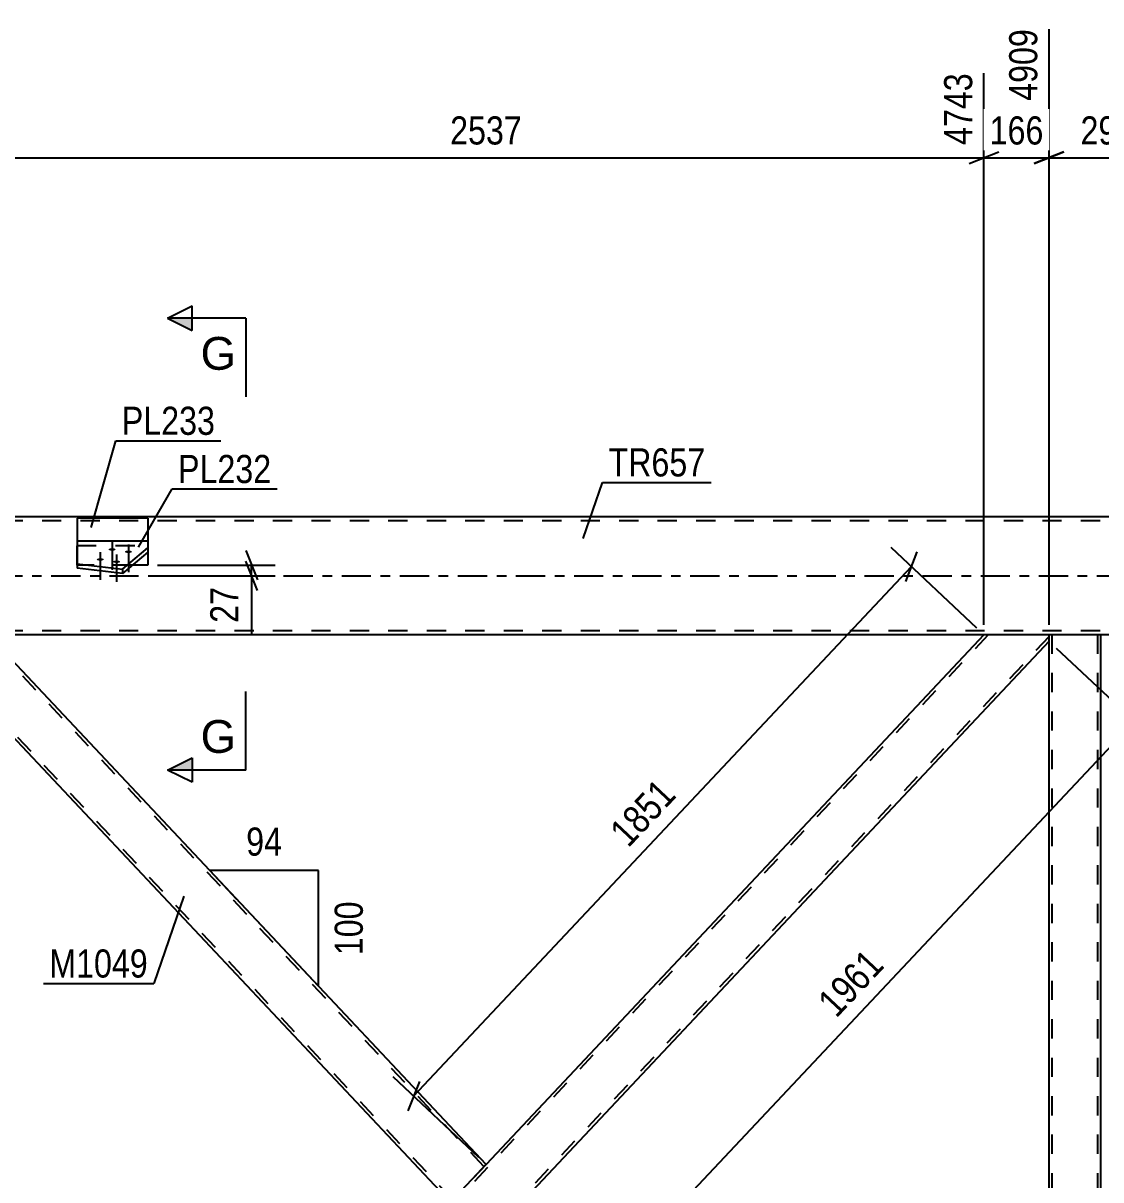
# Model space of a CAD drawing. Header units: millimetres. Extents: x -174 to 1015, y -641 to 200.
# Drawn here: x 73.7 to 183.5, y -61.5 to 56.3 of the extents above; entities that cross this region are included whole.
import ezdxf

# ---------------------------------------------------------------- set-up
doc = ezdxf.new("R2010")
doc.units = ezdxf.units.MM
doc.linetypes.add('DXK_LINE_DOT2', pattern=[3.9198, 1.9599, -1.9599])
doc.linetypes.add('DXK_LINE_DOT3', pattern=[5.9187, 2.979, -0.9799, 0.9799, -0.9799])
doc.styles.add('Arial', font='ARIAL.TTF', dxfattribs={"height": 0.2})
doc.styles.add('Arial Narrow', font='ARIALN.TTF', dxfattribs={"height": 0.2})

# ---------------------------------------------------------------- blocks, each defined once
blk = doc.blocks.new('Bolt-814735029-5266 - 5257')
at = {"linetype": 'Continuous'}
for points in [[(82.79, 2.57), (82.72, 2.57), (82.65, 2.58), (82.58, 2.59), (82.53, 2.61), (82.48, 2.63), (82.45, 2.65), (82.44, 2.68), (82.44, 2.7), (82.45, 2.73), (82.48, 2.75), (82.53, 2.77), (82.58, 2.79), (82.65, 2.8), (82.72, 2.81), (82.79, 2.81), (82.87, 2.81), (82.94, 2.8), (83.01, 2.79), (83.06, 2.77), (83.11, 2.75), (83.14, 2.73), (83.15, 2.7), (83.15, 2.68), (83.14, 2.65), (83.11, 2.63), (83.06, 2.61), (83.01, 2.59), (82.94, 2.58), (82.87, 2.57)], [(84.46, 2.33), (84.39, 2.34), (84.32, 2.34), (84.25, 2.36), (84.19, 2.37), (84.15, 2.4), (84.12, 2.42), (84.1, 2.44), (84.1, 2.47), (84.12, 2.49), (84.15, 2.52), (84.19, 2.54), (84.25, 2.56), (84.32, 2.57), (84.39, 2.58), (84.46, 2.58), (84.54, 2.58), (84.61, 2.57), (84.67, 2.56), (84.73, 2.54), (84.77, 2.52), (84.8, 2.49), (84.82, 2.47), (84.82, 2.44), (84.8, 2.42), (84.77, 2.4), (84.73, 2.37), (84.67, 2.36), (84.61, 2.34), (84.54, 2.34)], [(81.59, 1.55), (81.51, 1.55), (81.44, 1.56), (81.38, 1.58), (81.32, 1.59), (81.28, 1.61), (81.25, 1.64), (81.23, 1.66), (81.23, 1.69), (81.25, 1.71), (81.28, 1.74), (81.32, 1.76), (81.38, 1.77), (81.44, 1.79), (81.51, 1.8), (81.59, 1.8), (81.66, 1.8), (81.73, 1.79), (81.8, 1.77), (81.86, 1.76), (81.9, 1.74), (81.93, 1.71), (81.95, 1.69), (81.95, 1.66), (81.93, 1.64), (81.9, 1.61), (81.86, 1.59), (81.8, 1.58), (81.73, 1.56), (81.66, 1.55)], [(83.26, 1.32), (83.18, 1.32), (83.11, 1.33), (83.04, 1.34), (82.99, 1.36), (82.94, 1.38), (82.91, 1.4), (82.9, 1.43), (82.9, 1.46), (82.91, 1.48), (82.94, 1.5), (82.99, 1.53), (83.04, 1.54), (83.11, 1.56), (83.18, 1.56), (83.26, 1.57), (83.33, 1.56), (83.4, 1.56), (83.47, 1.54), (83.52, 1.53), (83.57, 1.5), (83.6, 1.48), (83.61, 1.46), (83.61, 1.43), (83.6, 1.4), (83.57, 1.38), (83.52, 1.36), (83.47, 1.34), (83.4, 1.33), (83.33, 1.32)]]:
    blk.add_hatch(color=1, dxfattribs=at).paths.add_polyline_path(points)
at = {"color": 1, "linetype": 'Continuous'}
for p, q in [((81.59, 2.43), (81.59, -0.39)), ((82.79, 3.44), (82.79, 0.62)), ((84.46, 3.21), (84.46, 0.39)), ((83.26, 2.19), (83.26, -0.62))]:
    blk.add_line(p, q, dxfattribs=at)
blk = doc.blocks.new('Part-814735029-5341 - 5257')
at = {"color": 2, "linetype": 'Continuous'}
for p, q in [((943.9, 6), (-18.1, 6)), ((294.4, -6), (67.41, -6))]:
    blk.add_line(p, q, dxfattribs=at)
at = {"color": 7, "linetype": 'DXK_LINE_DOT2'}
for p, q in [((943.9, 5.6), (-18.1, 5.6)), ((943.9, -5.6), (-18.1, -5.6))]:
    blk.add_line(p, q, dxfattribs=at)
at = {"color": 7, "linetype": 'DXK_LINE_DOT3'}
blk.add_line((-18.1, 0), (943.9, 0), dxfattribs=at)
blk = doc.blocks.new('Part-814735029-5474 - 5257')
at = {"color": 7, "linetype": 'DXK_LINE_DOT2'}
for p, q in [((183.54, -6), (178.26, -6)), ((178.26, -6.66), (178.26, -6)), ((178.58, -121.6), (178.58, -6)), ((183.22, -121.6), (183.22, -6)), ((183.54, -6.66), (183.54, -6)), ((178.26, -121.6), (178.26, -120.94)), ((183.54, -121.6), (183.54, -120.94)), ((183.54, -121.6), (178.26, -121.6))]:
    blk.add_line(p, q, dxfattribs=at)
at = {"color": 2, "linetype": 'Continuous'}
for p, q in [((178.26, -120.94), (178.26, -6.66)), ((183.54, -120.94), (183.54, -6.66))]:
    blk.add_line(p, q, dxfattribs=at)
blk = doc.blocks.new('Part-814735029-5701 - 5257')
at = {"color": 7, "linetype": 'DXK_LINE_DOT2'}
for p, q in [((172.07, -6), (63.54, -121.41)), ((178.26, -6.19), (69.73, -121.6)), ((178.26, -6), (171.63, -6)), ((120.9, -59.95), (117.28, -63.8)), ((124.53, -63.8), (120.9, -67.65)), ((70.17, -121.6), (63.54, -121.6))]:
    blk.add_line(p, q, dxfattribs=at)
at = {"color": 2, "linetype": 'Continuous'}
for p, q in [((171.63, -6), (120.9, -59.95)), ((178.26, -6.66), (124.53, -63.8)), ((178.26, -6.66), (178.26, -6)), ((117.28, -63.8), (63.54, -120.94)), ((120.9, -67.65), (70.17, -121.6)), ((63.54, -121.6), (63.54, -120.94))]:
    blk.add_line(p, q, dxfattribs=at)
blk = doc.blocks.new('Part-814735029-5625 - 5257')
at = {"color": 2, "linetype": 'Continuous'}
for p, q in [((79.23, 5.89), (79.23, 3.53)), ((86.44, 5.89), (79.23, 5.89)), ((86.44, 5.89), (86.44, 3.53)), ((86.44, 2.4), (86.44, 1.09)), ((86.44, 1.09), (84.89, 1.09))]:
    blk.add_line(p, q, dxfattribs=at)
at = {"color": 7, "linetype": 'DXK_LINE_DOT2'}
for p, q in [((79.23, 1.09), (79.23, 3.53)), ((86.44, 3.53), (86.44, 2.4)), ((84.89, 1.09), (79.23, 1.09))]:
    blk.add_line(p, q, dxfattribs=at)
blk = doc.blocks.new('Part-814735029-5706 - 5257')
at = {"color": 7, "linetype": 'DXK_LINE_DOT2'}
for p, q in [((70.17, -6), (63.54, -6)), ((63.54, -6.66), (63.54, -6)), ((117.5, -63.57), (63.54, -6.19)), ((63.59, -6.71), (63.54, -6.66)), ((120.68, -60.18), (69.73, -6)), ((120.87, -59.98), (120.46, -60.41)), ((117.5, -63.57), (117.51, -63.55))]:
    blk.add_line(p, q, dxfattribs=at)
at = {"color": 2, "linetype": 'Continuous'}
for p, q in [((117.28, -63.8), (63.59, -6.71)), ((120.9, -59.95), (70.17, -6)), ((120.9, -59.95), (120.46, -60.41)), ((120.46, -60.41), (117.28, -63.8))]:
    blk.add_line(p, q, dxfattribs=at)
blk = doc.blocks.new('Part-814735029-5847 - 5257')
at = {"color": 2, "linetype": 'Continuous'}
for p, q in [((86.44, 3.53), (79.23, 3.53)), ((79.23, 3.53), (79.23, 0.78)), ((83.87, 0.69), (86.44, 2.85)), ((86.44, 2.4), (83.87, 0.24)), ((86.44, 3.53), (86.44, 2.4)), ((79.23, 1.23), (83.87, 0.69)), ((83.87, 0.24), (79.23, 0.78)), ((83.87, 0.69), (83.87, 0.24))]:
    blk.add_line(p, q, dxfattribs=at)
at = {"color": 7, "linetype": 'DXK_LINE_DOT2'}
blk.add_line((79.23, 3.08), (86.44, 3.08), dxfattribs=at)
blk = doc.blocks.new('StraightDimension-814735029-6886 - 5257')
at = {"color": 7, "linetype": 'Continuous'}
for p, q in [((178.26, -5), (178.26, 55.71)), ((190.17, -5), (190.17, 55.71)), ((176.76, 42), (179.76, 43.2)), ((178.26, 42.6), (190.17, 42.6)), ((191.67, 43.2), (188.67, 42))]:
    blk.add_line(p, q, dxfattribs=at)
at = {"color": 0}
blk.add_wipeout([(187.56, 43.35), (187.56, 47.55), (180.87, 47.55), (180.87, 43.35)], dxfattribs=at)
at = {"color": 3, "style": 'Arial Narrow'}
blk.add_text('298', height=2.863, dxfattribs=at).set_placement((181.47, 43.95))
at = {"color": 0, "linetype": 'Continuous'}
blk.add_wipeout([(189.57, 56.31), (185.37, 56.31), (185.37, 47.8), (189.57, 47.8)], dxfattribs=at)
at = {"color": 3, "linetype": 'Continuous', "style": 'Arial Narrow'}
blk.add_text('5207', height=2.863, rotation=90.0002, dxfattribs=at).set_placement((188.97, 48.4))
blk = doc.blocks.new('AngleDimension-814735029-22551 - 5257')
at = {"color": 7, "linetype": 'Continuous'}
for p, q in [((95.52, -32.96), (92.74, -30)), ((103.84, -30), (92.74, -30)), ((103.84, -41.8), (92.74, -30)), ((103.84, -41.8), (103.84, -30))]:
    blk.add_line(p, q, dxfattribs=at)
at = {"color": 0}
for points in [[(100.72, -29.1), (100.72, -24.9), (95.86, -24.9), (95.86, -29.1)], [(108.94, -32.56), (104.74, -32.56), (104.74, -39.24), (108.94, -39.24)]]:
    blk.add_wipeout(points, dxfattribs=at)
at = {"color": 3, "style": 'Arial Narrow'}
blk.add_text('94', height=2.863, dxfattribs=at).set_placement((96.46, -28.5))
blk.add_text('100', height=2.863, rotation=90.0002, dxfattribs=at).set_placement((108.34, -38.64))
blk = doc.blocks.new('StraightDimension-814735029-10975 - 5257')
at = {"color": 7, "linetype": 'Continuous'}
for p, q in [((96.41, 2.59), (97.61, -0.41)), ((97.61, -1.5), (96.41, 1.5)), ((87.44, 1.09), (99.41, 1.09)), ((87.44, 0), (99.41, 0)), ((97.01, 0), (97.01, 1.09)), ((97.01, 0), (97.01, -5.91)), ((97.01, 0), (97.01, -5.91))]:
    blk.add_line(p, q, dxfattribs=at)
at = {"color": 0}
blk.add_wipeout([(96.26, -0.53), (92.06, -0.53), (92.06, -5.38), (96.26, -5.38)], dxfattribs=at)
at = {"color": 3, "style": 'Arial Narrow'}
blk.add_text('27', height=2.863, rotation=90.0002, dxfattribs=at).set_placement((95.66, -4.78))
blk = doc.blocks.new('StraightDimension-814735029-6907 - 5257')
at = {"color": 7, "linetype": 'Continuous'}
for p, q in [((70.17, -5), (70.17, 55.71)), ((171.63, -5), (171.63, 51.21)), ((71.67, 43.2), (68.67, 42)), ((70.17, 42.6), (171.63, 42.6)), ((170.13, 42), (173.13, 43.2))]:
    blk.add_line(p, q, dxfattribs=at)
at = {"color": 0}
blk.add_wipeout([(125.16, 43.35), (125.16, 47.55), (116.64, 47.55), (116.64, 43.35)], dxfattribs=at)
at = {"color": 3, "style": 'Arial Narrow'}
blk.add_text('2537', height=2.863, dxfattribs=at).set_placement((117.24, 43.95))
at = {"color": 0, "linetype": 'Continuous'}
blk.add_wipeout([(171.03, 51.81), (166.83, 51.81), (166.83, 43.3), (171.03, 43.3)], dxfattribs=at)
at = {"color": 3, "linetype": 'Continuous', "style": 'Arial Narrow'}
blk.add_text('4743', height=2.863, rotation=90.0002, dxfattribs=at).set_placement((170.43, 43.9))
blk = doc.blocks.new('StraightDimension-814735029-6145 - 5257')
at = {"color": 7, "linetype": 'Continuous'}
for p, q in [((170.91, -5.31), (162.17, 2.9)), ((163.66, -0.56), (164.84, 2.45)), ((113.52, -53), (164.25, 0.95)), ((120.17, -59.26), (111.44, -51.05)), ((114.11, -51.5), (112.93, -54.5))]:
    blk.add_line(p, q, dxfattribs=at)
at = {"color": 0}
blk.add_wipeout([(141.25, -22.41), (138.19, -19.54), (132.36, -25.74), (135.42, -28.61)], dxfattribs=at)
at = {"color": 3, "style": 'Arial Narrow'}
blk.add_text('1851', height=2.863, rotation=46.7591, dxfattribs=at).set_placement((135.39, -27.77))
blk = doc.blocks.new('StraightDimension-814735029-6711 - 5257')
at = {"color": 7, "linetype": 'Continuous'}
for p, q in [((178.99, -7.35), (188.68, -16.46)), ((186.34, -16.32), (187.52, -13.31)), ((133.2, -71.95), (186.93, -14.82)), ((125.25, -64.49), (134.94, -73.6)), ((133.79, -70.45), (132.61, -73.46))]:
    blk.add_line(p, q, dxfattribs=at)
at = {"color": 0}
blk.add_wipeout([(162.43, -39.77), (159.37, -36.89), (153.54, -43.09), (156.6, -45.97)], dxfattribs=at)
at = {"color": 3, "style": 'Arial Narrow'}
blk.add_text('1961', height=2.863, rotation=46.7591, dxfattribs=at).set_placement((156.58, -45.12))
blk = doc.blocks.new('StraightDimension-814735029-6875 - 5257')
at = {"color": 7, "linetype": 'Continuous'}
for p, q in [((178.26, -5), (178.26, 55.71)), ((171.63, -5), (171.63, 51.21)), ((170.13, 42), (173.13, 43.2)), ((171.63, 42.6), (178.26, 42.6)), ((179.76, 43.2), (176.76, 42))]:
    blk.add_line(p, q, dxfattribs=at)
at = {"color": 0}
blk.add_wipeout([(178.29, 43.35), (178.29, 47.55), (171.61, 47.55), (171.61, 43.35)], dxfattribs=at)
at = {"color": 3, "style": 'Arial Narrow'}
blk.add_text('166', height=2.863, dxfattribs=at).set_placement((172.21, 43.95))
at = {"color": 0, "linetype": 'Continuous'}
blk.add_wipeout([(177.66, 56.31), (173.46, 56.31), (173.46, 47.8), (177.66, 47.8)], dxfattribs=at)
at = {"color": 3, "linetype": 'Continuous', "style": 'Arial Narrow'}
blk.add_text('4909', height=2.863, rotation=90.0002, dxfattribs=at).set_placement((177.06, 48.4))
blk = doc.blocks.new('Mark-814735029-5337 - 5257')
at = {"color": 30, "linetype": 'Continuous'}
for p, q in [((130.78, 3.8), (132.78, 9.53)), ((132.78, 9.53), (143.84, 9.53))]:
    blk.add_line(p, q, dxfattribs=at)
at = {"color": 0}
blk.add_wipeout([(143.24, 10.13), (143.24, 13.13), (133.38, 13.13), (133.38, 10.13)], dxfattribs=at)
blk.add_wipeout([(143.24, 10.13), (143.24, 13.13), (133.38, 13.13), (133.38, 10.13)], dxfattribs=at)
at = {"color": 3, "style": 'Arial Narrow'}
blk.add_text('TR657', height=2.863, dxfattribs=at).set_placement((133.38, 10.13))
blk = doc.blocks.new('Mark-814735029-21330 - 5257')
at = {"color": 30, "linetype": 'Continuous'}
for p, q in [((85.48, 2.93), (88.92, 8.86)), ((88.92, 8.86), (99.62, 8.86))]:
    blk.add_line(p, q, dxfattribs=at)
at = {"color": 0}
blk.add_wipeout([(99.02, 9.46), (99.02, 12.46), (89.52, 12.46), (89.52, 9.46)], dxfattribs=at)
blk.add_wipeout([(99.02, 9.46), (99.02, 12.46), (89.52, 12.46), (89.52, 9.46)], dxfattribs=at)
at = {"color": 3, "style": 'Arial Narrow'}
blk.add_text('PL232', height=2.863, dxfattribs=at).set_placement((89.52, 9.46))
blk = doc.blocks.new('Mark-814735029-5702 - 5257')
at = {"color": 30, "linetype": 'Continuous'}
for p in [(90.09, -32.63), (75.8, -41.52)]:
    blk.add_line(p, (87.05, -41.52), dxfattribs=at)
at = {"color": 0}
blk.add_wipeout([(86.45, -40.92), (86.45, -37.92), (76.4, -37.92), (76.4, -40.92)], dxfattribs=at)
blk.add_wipeout([(86.45, -40.92), (86.45, -37.92), (76.4, -37.92), (76.4, -40.92)], dxfattribs=at)
at = {"color": 3, "style": 'Arial Narrow'}
blk.add_text('M1049', height=2.863, dxfattribs=at).set_placement((76.4, -40.92))
blk = doc.blocks.new('Mark-814735029-21327 - 5257')
at = {"color": 30, "linetype": 'Continuous'}
for p, q in [((80.68, 4.92), (83.19, 13.77)), ((83.19, 13.77), (93.89, 13.77))]:
    blk.add_line(p, q, dxfattribs=at)
at = {"color": 0}
blk.add_wipeout([(93.29, 14.37), (93.29, 17.37), (83.79, 17.37), (83.79, 14.37)], dxfattribs=at)
blk.add_wipeout([(93.29, 14.37), (93.29, 17.37), (83.79, 17.37), (83.79, 14.37)], dxfattribs=at)
at = {"color": 3, "style": 'Arial Narrow'}
blk.add_text('PL233', height=2.863, dxfattribs=at).set_placement((83.79, 14.37))
blk = doc.blocks.new('SectionMark-814735029-23693 - 5257')
at = {"linetype": 'Continuous'}
for points in [[(90.94, 26.25), (90.94, 25), (88.44, 26.25)], [(90.94, -18.53), (90.94, -19.78), (88.44, -19.78)]]:
    blk.add_hatch(color=6, dxfattribs=at).paths.add_polyline_path(points)
at = {"color": 6, "linetype": 'Continuous'}
for p, q in [((88.44, 26.25), (90.94, 27.5)), ((90.94, 25), (90.94, 27.5)), ((96.44, 26.25), (88.44, 26.25)), ((88.44, 26.25), (90.94, 25)), ((96.44, 26.25), (96.44, 18.25)), ((96.44, -19.78), (96.44, -11.78)), ((88.44, -19.78), (90.94, -18.53)), ((90.94, -18.53), (90.94, -21.03)), ((96.44, -19.78), (88.44, -19.78)), ((90.94, -21.03), (88.44, -19.78))]:
    blk.add_line(p, q, dxfattribs=at)
at = {"color": 0, "linetype": 'Continuous'}
for points in [[(95.44, 21), (95.44, 24.5), (91.81, 24.5), (91.81, 21)], [(95.44, -18.03), (95.44, -14.53), (91.81, -14.53), (91.81, -18.03)]]:
    blk.add_wipeout(points, dxfattribs=at)
at = {"color": 3, "linetype": 'Continuous', "style": 'Arial'}
for p in [(91.81, 21), (91.81, -18.03)]:
    blk.add_text('G', height=3.34, dxfattribs=at).set_placement(p)

msp = doc.modelspace()

# ---------------------------------------------------------------- block references
for name in ['Part-814735029-5341 - 5257', 'Part-814735029-5625 - 5257', 'Part-814735029-5847 - 5257', 'Bolt-814735029-5266 - 5257', 'Part-814735029-5701 - 5257', 'Part-814735029-5706 - 5257', 'Part-814735029-5474 - 5257']:
    msp.add_blockref(name, (0, 0))

# ---------------------------------------------------------------- next in the draw order: block references
for name in ['StraightDimension-814735029-6886 - 5257', 'StraightDimension-814735029-10975 - 5257', 'AngleDimension-814735029-22551 - 5257', 'Mark-814735029-5702 - 5257']:
    msp.add_blockref(name, (0, 0))

# ---------------------------------------------------------------- next in the draw order: block references
msp.add_blockref('StraightDimension-814735029-6907 - 5257', (0, 0))

# ---------------------------------------------------------------- next in the draw order: block references
for name in ['Mark-814735029-5337 - 5257', 'Mark-814735029-21330 - 5257', 'StraightDimension-814735029-6145 - 5257']:
    msp.add_blockref(name, (0, 0))

# ---------------------------------------------------------------- next in the draw order: block references
for name in ['StraightDimension-814735029-6875 - 5257', 'Mark-814735029-21327 - 5257', 'StraightDimension-814735029-6711 - 5257']:
    msp.add_blockref(name, (0, 0))

# ---------------------------------------------------------------- next in the draw order: block references
msp.add_blockref('SectionMark-814735029-23693 - 5257', (0, 0))

doc.saveas('drawing.dxf')
